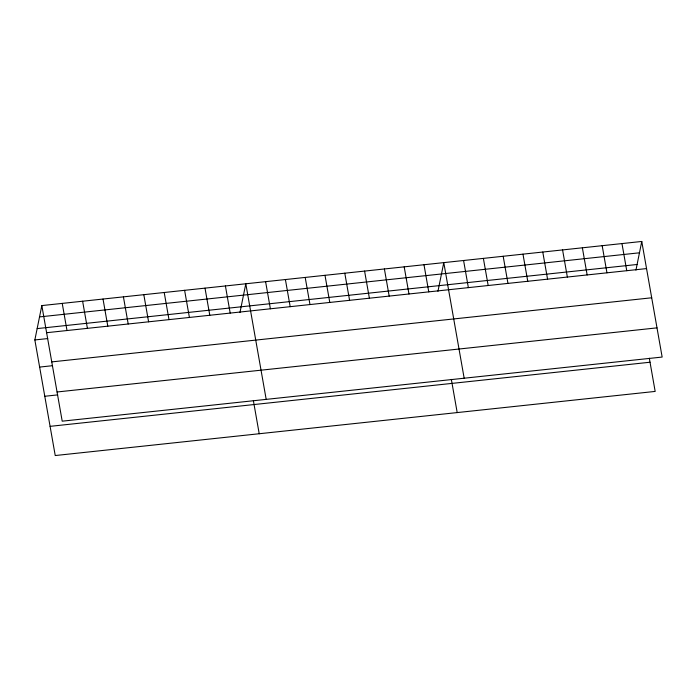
<?xml version="1.0" encoding="UTF-8"?>
<svg xmlns="http://www.w3.org/2000/svg" width="697" height="697" viewBox="0 0 697 697"><rect width="100%" height="100%" fill="white"/><g stroke="black" fill="none" stroke-linecap="round" stroke-linejoin="round"><path stroke-width="1.05" d="M649.316 358.214L655.171 391.418L55.237 455.542L34.85 339.944L41.829 305.582L641.763 241.458L662.15 357.056L62.207 421.18L41.829 305.582M239.977 312.474L245.806 283.775L266.184 399.372M437.96 291.311L443.789 262.621L464.167 378.218M635.943 270.157L641.763 241.458M39.52 316.917L639.463 252.802M37.15 328.601L637.093 264.485M46.612 332.713L646.555 268.589M34.85 339.944L47.736 338.568M51.752 361.9L651.695 297.785M39.633 367.075L52.519 365.698M57.058 391.984L657.001 327.86M44.782 396.271L57.668 394.894M50.088 426.346L650.031 362.231M621.968 243.575L626.751 270.706M602.173 245.692L606.956 272.823M582.37 247.81L587.153 274.94M562.575 249.927L567.358 277.058M542.78 252.044L547.563 279.175M522.977 254.152L527.76 281.292M503.182 256.269L507.965 283.4M483.378 258.387L488.17 285.517M463.583 260.504L468.367 287.634M451.342 379.377L457.197 412.58M423.985 264.738L428.768 291.869M404.19 266.855L408.973 293.986M384.395 268.964L389.179 296.103M364.592 271.081L369.375 298.211M344.797 273.198L349.58 300.329M324.994 275.315L329.786 302.446M305.199 277.432L309.982 304.563M285.404 279.549L290.187 306.68M265.601 281.666L270.384 308.797M253.359 400.531L259.214 433.743M225.41 285.962L230.193 313.092M205.005 288.14L209.797 315.271M184.609 290.318L189.392 317.449M164.213 292.496L168.996 319.627M143.817 294.683L148.6 321.814M123.421 296.861L128.204 323.992M103.017 299.039L107.8 326.17M82.621 301.217L87.404 328.348M62.225 303.395L67.008 330.535"/></g></svg>
